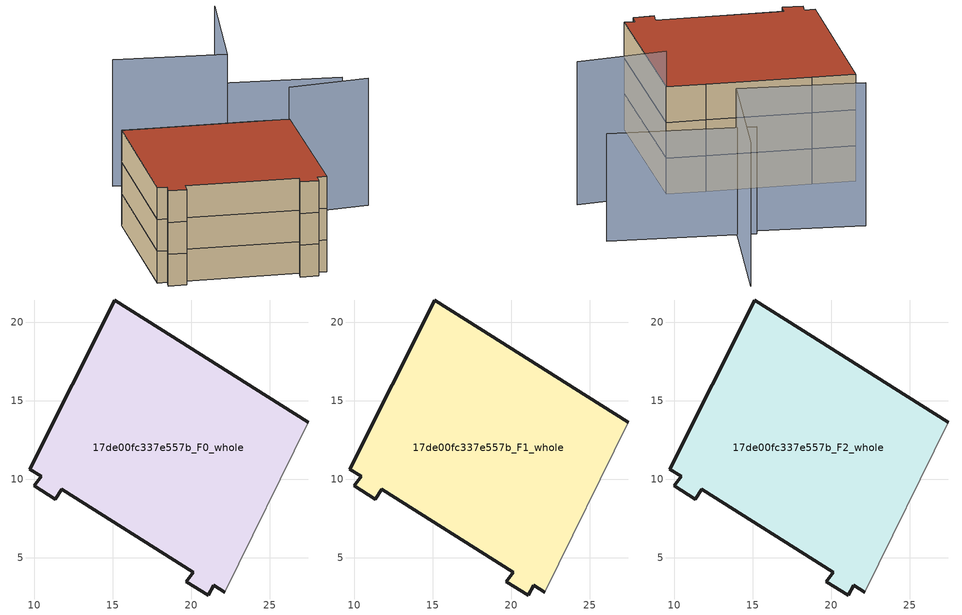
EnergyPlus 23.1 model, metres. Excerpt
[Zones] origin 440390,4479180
17de00fc337e557b_F0_whole
 floor ground (EU_floor_Construction): 24.87,15.26 27.46,13.63 22.16,2.78 21.44,3.23 21.09,2.61 19.7,3.45 20.13,4.07 11.78,9.35 11.36,8.72 10.02,9.58 10.45,10.19 9.73,10.64 15.14,21.41 17.98,19.61 z0
 wall outside (EU_wall_Construction): 27.46,13.63 24.87,15.26 17.98,19.61 15.14,21.41 9.73,10.64 10.45,10.19 10.02,9.58 11.36,8.72 11.78,9.35 20.13,4.07 19.7,3.45 21.09,2.61 21.44,3.23 22.16,2.78 z0:3
 wall adiabatic (EU_wall_Construction): 22.16,2.78 27.46,13.63 z0:3
17de00fc337e557b_F1_whole
 floor to 17de00fc337e557b_F0_whole (EU_floor_Construction): 24.87,15.26 27.46,13.63 22.16,2.78 21.44,3.23 21.09,2.61 19.7,3.45 20.13,4.07 11.78,9.35 11.36,8.72 10.02,9.58 10.45,10.19 9.73,10.64 15.14,21.41 17.98,19.61 z3
 wall outside (EU_wall_Construction): 27.46,13.63 24.87,15.26 17.98,19.61 15.14,21.41 9.73,10.64 10.45,10.19 10.02,9.58 11.36,8.72 11.78,9.35 20.13,4.07 19.7,3.45 21.09,2.61 21.44,3.23 22.16,2.78 z3:6
 wall adiabatic (EU_wall_Construction): 22.16,2.78 27.46,13.63 z3:6
17de00fc337e557b_F2_whole
 floor to 17de00fc337e557b_F1_whole (EU_floor_Construction): 24.87,15.26 27.46,13.63 22.16,2.78 21.44,3.23 21.09,2.61 19.7,3.45 20.13,4.07 11.78,9.35 11.36,8.72 10.02,9.58 10.45,10.19 9.73,10.64 15.14,21.41 17.98,19.61 z6
 wall outside (EU_wall_Construction): 27.46,13.63 24.87,15.26 17.98,19.61 15.14,21.41 9.73,10.64 10.45,10.19 10.02,9.58 11.36,8.72 11.78,9.35 20.13,4.07 19.7,3.45 21.09,2.61 21.44,3.23 22.16,2.78 z6:9
 wall adiabatic (EU_wall_Construction): 22.16,2.78 27.46,13.63 z6:9
 roof outside (EU_roof_Construction): 22.16,2.78 27.46,13.63 24.87,15.26 17.98,19.61 15.14,21.41 9.73,10.64 10.45,10.19 10.02,9.58 11.36,8.72 11.78,9.35 20.13,4.07 19.7,3.45 21.09,2.61 21.44,3.23 z9
shading: 27.44,13.64 33.76,10.57 / 33.57,30.27 27.94,22.22 / 27.94,22.22 19.83,27.89 z0:12; 36.44,16.99 27.02,23.55 z0:9
[Building]
EU S2 Campaign: North Axis=0; Terrain=City; Solar Distribution=FullExterior
[Site:Location]
Madrid: Latitude=40.5; Longitude=-3.5; Time Zone=1; Elevation=609
[SizingPeriod:WeatherFileDays]
AnnualSizingPeriod: Begin Month=1; Begin Day of Month=1; End Month=12; End Day of Month=31; Day of Week for Start Day=Monday; Use Weather File Daylight Saving Period=No; Use Weather File Rain and Snow Indicators=No
[MATERIAL]
EU_InternalMass_Material: Roughness=MediumRough; Thickness=0.1; Conductivity=1; Density=1800; Specific Heat=900; Thermal Absorptance=0.9; Solar Absorptance=0.7; Visible Absorptance=0.7
[MATERIAL:NOMASS] Roughness=MediumRough; Thermal Absorptance=0.9; Solar Absorptance=0.7; Visible Absorptance=0.7
Name | Thermal Resistance
EU_wall_NoMass | 1.60022
EU_roof_NoMass | 1.57597
EU_floor_NoMass | 0.470652
[CONSTRUCTION]
EU_wall_Construction: EU_wall_NoMass
EU_roof_Construction: EU_roof_NoMass
EU_floor_Construction: EU_floor_NoMass
EU_InternalMass_Construction: EU_InternalMass_Material
[ZONE] Type=1; Multiplier=1; Ceiling Height=autocalculate; Volume=533.975; Floor Area=autocalculate; Part of Total Floor Area=Yes
17de00fc337e557b_F0_whole; 17de00fc337e557b_F1_whole; 17de00fc337e557b_F2_whole
[INTERNALMASS] Construction=EU_InternalMass_Construction; Surface Area=177.992
Name | Zone or ZoneList
17de00fc337e557b_F0_whole_EU_InternalMass | 17de00fc337e557b_F0_whole
17de00fc337e557b_F1_whole_EU_InternalMass | 17de00fc337e557b_F1_whole
17de00fc337e557b_F2_whole_EU_InternalMass | 17de00fc337e557b_F2_whole
[OTHEREQUIPMENT] Fuel Type=Electricity; Design Level Calculation Method=Watts/Area; Power per Zone Floor Area=1; Fraction Latent=0; Fraction Radiant=0; Fraction Lost=0; Carbon Dioxide Generation Rate=0; EndUse Subcategory=EU_Step8_InternalGains
Name | Zone or ZoneList or Space or SpaceList | Schedule
EU_Step8_InternalGain_17de00fc337e557b_F0_whole_f000 | 17de00fc337e557b_F0_whole | EU_Step8_GainSchedule_17de00fc337e557b_F0_whole_f000
EU_Step8_InternalGain_17de00fc337e557b_F1_whole_f000 | 17de00fc337e557b_F1_whole | EU_Step8_GainSchedule_17de00fc337e557b_F1_whole_f000
EU_Step8_InternalGain_17de00fc337e557b_F2_whole_f000 | 17de00fc337e557b_F2_whole | EU_Step8_GainSchedule_17de00fc337e557b_F2_whole_f000
[ZONEVENTILATION:DESIGNFLOWRATE] Schedule=EU_AlwaysOn; Design Flow Rate Calculation Method=AirChanges/Hour; Air Changes per Hour=0.480704; Ventilation Type=Natural; Fan Pressure Rise=0; Fan Total Efficiency=1; Constant Term Coefficient=1; Temperature Term Coefficient=0; Velocity Term Coefficient=0; Velocity Squared Term Coefficient=0; Minimum Indoor Temperature=-100; Maximum Indoor Temperature=100; Delta Temperature=-100; Minimum Outdoor Temperature=-100; Maximum Outdoor Temperature=100; Maximum Wind Speed=40
Name | Zone or ZoneList or Space or SpaceList
EU_ConstantAir_17de00fc337e557b_F0_whole | 17de00fc337e557b_F0_whole
EU_ConstantAir_17de00fc337e557b_F1_whole | 17de00fc337e557b_F1_whole
EU_ConstantAir_17de00fc337e557b_F2_whole | 17de00fc337e557b_F2_whole
[HVACTEMPLATE:THERMOSTAT] Constant Heating Setpoint=20; Constant Cooling Setpoint=50
EU_HeatOnly_17de00fc337e557b_F0_whole; EU_HeatOnly_17de00fc337e557b_F1_whole; EU_HeatOnly_17de00fc337e557b_F2_whole
[HVACTEMPLATE:ZONE:IDEALLOADSAIRSYSTEM] System Availability Schedule=EU_AlwaysOn; Maximum Heating Supply Air Temperature=50; Minimum Cooling Supply Air Temperature=13; Maximum Heating Supply Air Humidity Ratio=0.0156; Minimum Cooling Supply Air Humidity Ratio=0.0077; Heating Limit=NoLimit; Cooling Limit=NoLimit; Heating Availability Schedule=EU_AlwaysOn; Cooling Availability Schedule=EU_CoolingOff; Dehumidification Control Type=ConstantSensibleHeatRatio; Cooling Sensible Heat Ratio=0.7; Dehumidification Setpoint=60; Humidification Control Type=None; Humidification Setpoint=30; Outdoor Air Method=None; Outdoor Air Flow Rate per Person=0.00944; Outdoor Air Flow Rate per Zone Floor Area=0; Outdoor Air Flow Rate per Zone=0; Demand Controlled Ventilation Type=None; Outdoor Air Economizer Type=NoEconomizer; Heat Recovery Type=None; Sensible Heat Recovery Effectiveness=0.7; Latent Heat Recovery Effectiveness=0.65
Name | Template Thermostat
17de00fc337e557b_F0_whole | EU_HeatOnly_17de00fc337e557b_F0_whole
17de00fc337e557b_F1_whole | EU_HeatOnly_17de00fc337e557b_F1_whole
17de00fc337e557b_F2_whole | EU_HeatOnly_17de00fc337e557b_F2_whole
[SIZING:ZONE] Zone Cooling Design Supply Air Temperature Input Method=SupplyAirTemperature; Zone Cooling Design Supply Air Temperature=13; Zone Heating Design Supply Air Temperature Input Method=SupplyAirTemperature; Zone Heating Design Supply Air Temperature=50; Zone Cooling Design Supply Air Humidity Ratio=0.008; Zone Heating Design Supply Air Humidity Ratio=0.008; Cooling Design Air Flow Method=DesignDay; Cooling Design Air Flow Rate=0; Cooling Minimum Air Flow per Zone Floor Area=0.000762; Cooling Minimum Air Flow=0; Cooling Minimum Air Flow Fraction=0.2; Heating Design Air Flow Method=DesignDay; Heating Design Air Flow Rate=0; Heating Maximum Air Flow per Zone Floor Area=0.002032; Heating Maximum Air Flow=0.141576; Heating Maximum Air Flow Fraction=0.3; Account for Dedicated Outdoor Air System=No; Dedicated Outdoor Air System Control Strategy=NeutralSupplyAir; Dedicated Outdoor Air Low Setpoint Temperature for Design=autosize; Dedicated Outdoor Air High Setpoint Temperature for Design=autosize; Zone Load Sizing Method=Sensible Load Only No Latent Load; Zone Latent Cooling Design Supply Air Humidity Ratio Input Method=HumidityRatioDifference; Zone Cooling Design Supply Air Humidity Ratio Difference=0.005; Zone Latent Heating Design Supply Air Humidity Ratio Input Method=HumidityRatioDifference; Zone Humidification Design Supply Air Humidity Ratio Difference=0.005
17de00fc337e557b_F0_whole; 17de00fc337e557b_F1_whole; 17de00fc337e557b_F2_whole
[SCHEDULE:CONSTANT]
Name | Hourly Value
EU_AlwaysOn | 1
EU_CoolingOff | 0
[SCHEDULE:FILE] Column Number=1; Rows to Skip at Top=0; Number of Hours of Data=8760; Column Separator=Comma; Interpolate to Timestep=No; Minutes per Item=60; Adjust Schedule for Daylight Savings=Yes
Name | File
EU_Step8_GainSchedule_17de00fc337e557b_F0_whole_f000 | ../../schedules/17de00fc337e557b/17de00fc337e557b_F0_whole_f000_gain.csv
EU_Step8_GainSchedule_17de00fc337e557b_F1_whole_f000 | ../../schedules/17de00fc337e557b/17de00fc337e557b_F1_whole_f000_gain.csv
EU_Step8_GainSchedule_17de00fc337e557b_F2_whole_f000 | ../../schedules/17de00fc337e557b/17de00fc337e557b_F2_whole_f000_gain.csv
